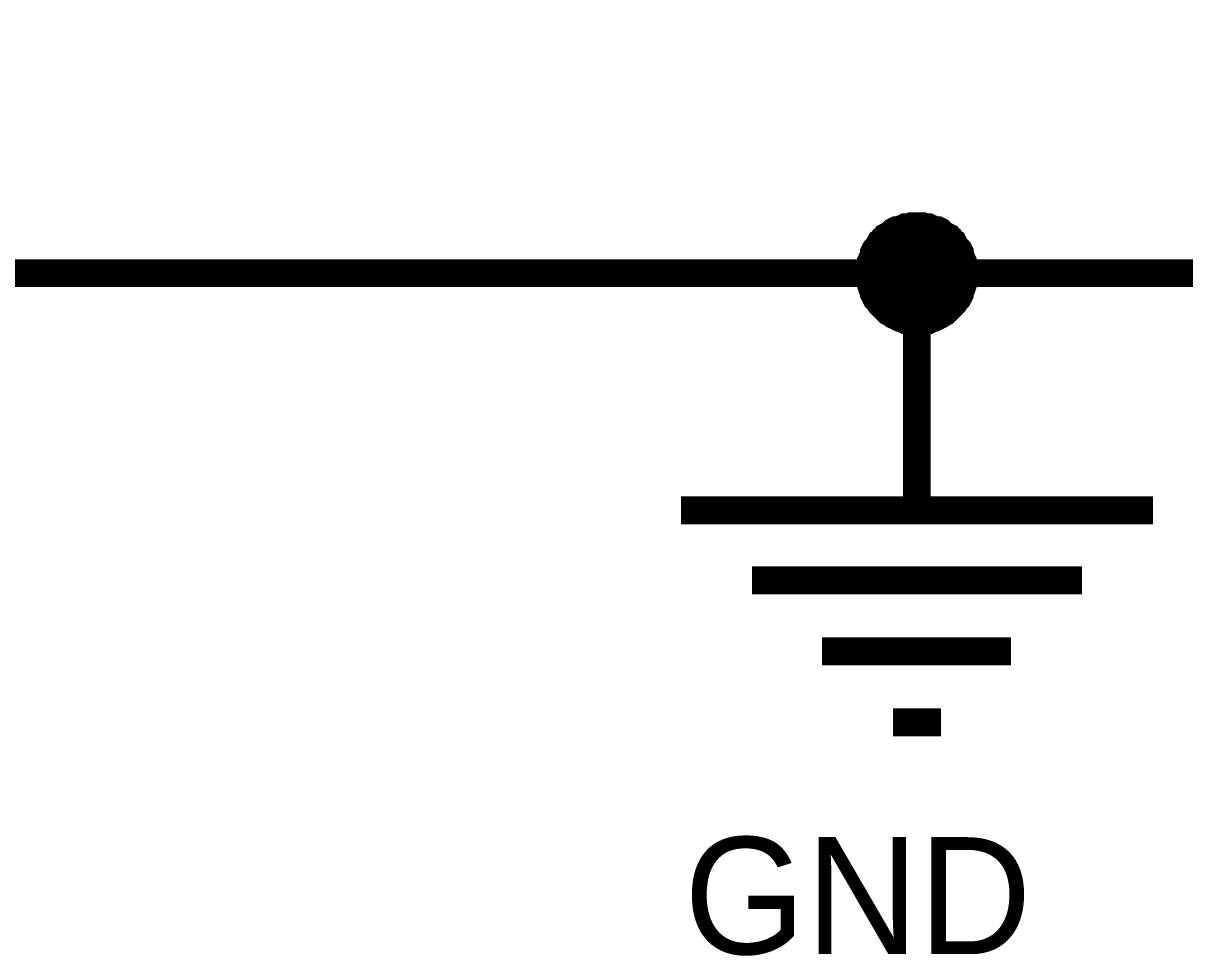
# Model space of a CAD drawing. Header units: millimetres. Extents: x 0 to 19, y 0 to 9.5.
# Drawn here: x 8.3219 to 8.8136, y 6.111 to 6.5058 of the extents above; entities that cross this region are included whole.
import ezdxf

# ---------------------------------------------------------------- set-up
doc = ezdxf.new("R2010")
doc.units = ezdxf.units.MM
doc.header["$MEASUREMENT"] = 0
doc.layers.add('Sheet', color=255, linetype='Continuous')

msp = doc.modelspace()

# ---------------------------------------------------------------- linework, layer by layer
at = {"layer": 'Sheet'}
for points, const_width in [([(8.90006, 6.49986), (8.90006, 6.39994), (8.70023, 6.39994), (8.00037, 6.39994)], 0.0118), ([(8.68033, 6.39994), (8.68033, 6.40083), (8.68033, 6.40215), (8.68078, 6.40304), (8.68078, 6.40392), (8.68078, 6.40481), (8.68122, 6.40569), (8.68166, 6.40702), (8.6821, 6.4079), (8.6821, 6.40879), (8.68254, 6.40967), (8.68299, 6.41011), (8.68387, 6.411), (8.68431, 6.41188), (8.68475, 6.41277), (8.68564, 6.41321), (8.68608, 6.41409), (8.68696, 6.41453), (8.68741, 6.41542), (8.68829, 6.41586), (8.68918, 6.4163), (8.69006, 6.41719), (8.6905, 6.41763), (8.69139, 6.41807), (8.69227, 6.41807), (8.69315, 6.41851), (8.69448, 6.41895), (8.69536, 6.4194), (8.69625, 6.4194), (8.69713, 6.4194), (8.69802, 6.41984), (8.69934, 6.41984), (8.70023, 6.41984)], 0.0118), ([(8.68033, 6.39994), (8.68033, 6.40083), (8.68033, 6.40215), (8.68078, 6.40304), (8.68078, 6.40392), (8.68078, 6.40481), (8.68122, 6.40569), (8.68166, 6.40702), (8.6821, 6.4079), (8.6821, 6.40879), (8.68254, 6.40967), (8.68299, 6.41011), (8.68387, 6.411), (8.68431, 6.41188), (8.68475, 6.41277), (8.68564, 6.41321), (8.68608, 6.41409), (8.68696, 6.41453), (8.68741, 6.41542), (8.68829, 6.41586), (8.68918, 6.4163), (8.69006, 6.41719), (8.6905, 6.41763), (8.69139, 6.41807), (8.69227, 6.41807), (8.69315, 6.41851), (8.69448, 6.41895), (8.69536, 6.4194), (8.69625, 6.4194), (8.69713, 6.4194), (8.69802, 6.41984), (8.69934, 6.41984), (8.70023, 6.41984)], 0.0118), ([(8.68033, 6.39994), (8.68033, 6.40083), (8.68033, 6.40215), (8.68078, 6.40304), (8.68078, 6.40392), (8.68078, 6.40481), (8.68122, 6.40569), (8.68166, 6.40702), (8.6821, 6.4079), (8.6821, 6.40879), (8.68254, 6.40967), (8.68299, 6.41011), (8.68387, 6.411), (8.68431, 6.41188), (8.68475, 6.41277), (8.68564, 6.41321), (8.68608, 6.41409), (8.68696, 6.41453), (8.68741, 6.41542), (8.68829, 6.41586), (8.68918, 6.4163), (8.69006, 6.41719), (8.6905, 6.41763), (8.69139, 6.41807), (8.69227, 6.41807), (8.69315, 6.41851), (8.69448, 6.41895), (8.69536, 6.4194), (8.69625, 6.4194), (8.69713, 6.4194), (8.69802, 6.41984), (8.69934, 6.41984), (8.70023, 6.41984)], 0.0118), ([(8.68033, 6.39994), (8.68033, 6.40083), (8.68033, 6.40215), (8.68078, 6.40304), (8.68078, 6.40392), (8.68078, 6.40481), (8.68122, 6.40569), (8.68166, 6.40702), (8.6821, 6.4079), (8.6821, 6.40879), (8.68254, 6.40967), (8.68299, 6.41011), (8.68387, 6.411), (8.68431, 6.41188), (8.68475, 6.41277), (8.68564, 6.41321), (8.68608, 6.41409), (8.68696, 6.41453), (8.68741, 6.41542), (8.68829, 6.41586), (8.68918, 6.4163), (8.69006, 6.41719), (8.6905, 6.41763), (8.69139, 6.41807), (8.69227, 6.41807), (8.69315, 6.41851), (8.69448, 6.41895), (8.69536, 6.4194), (8.69625, 6.4194), (8.69713, 6.4194), (8.69802, 6.41984), (8.69934, 6.41984), (8.70023, 6.41984)], 0.0118), ([(8.70023, 6.41984), (8.70023, 6.41984)], 0.0118), ([(8.70023, 6.41984), (8.70111, 6.41984), (8.70244, 6.41984), (8.70332, 6.4194), (8.70421, 6.4194), (8.70509, 6.4194), (8.70598, 6.41895), (8.7073, 6.41851), (8.70819, 6.41807), (8.70907, 6.41807), (8.70995, 6.41763), (8.7104, 6.41719), (8.71128, 6.4163), (8.71216, 6.41586), (8.71305, 6.41542), (8.71349, 6.41453), (8.71438, 6.41409), (8.71482, 6.41321), (8.7157, 6.41277), (8.71614, 6.41188), (8.71659, 6.411), (8.71747, 6.41011), (8.71791, 6.40967), (8.71835, 6.40879), (8.71835, 6.4079), (8.7188, 6.40702), (8.71924, 6.40569), (8.71968, 6.40481), (8.71968, 6.40392), (8.71968, 6.40304), (8.72012, 6.40215), (8.72012, 6.40083), (8.72012, 6.39994)], 0.0118), ([(8.70023, 6.41984), (8.70023, 6.41984)], 0.0118), ([(8.70023, 6.41984), (8.70111, 6.41984), (8.70244, 6.41984), (8.70332, 6.4194), (8.70421, 6.4194), (8.70509, 6.4194), (8.70598, 6.41895), (8.7073, 6.41851), (8.70819, 6.41807), (8.70907, 6.41807), (8.70995, 6.41763), (8.7104, 6.41719), (8.71128, 6.4163), (8.71216, 6.41586), (8.71305, 6.41542), (8.71349, 6.41453), (8.71438, 6.41409), (8.71482, 6.41321), (8.7157, 6.41277), (8.71614, 6.41188), (8.71659, 6.411), (8.71747, 6.41011), (8.71791, 6.40967), (8.71835, 6.40879), (8.71835, 6.4079), (8.7188, 6.40702), (8.71924, 6.40569), (8.71968, 6.40481), (8.71968, 6.40392), (8.71968, 6.40304), (8.72012, 6.40215), (8.72012, 6.40083), (8.72012, 6.39994)], 0.0118), ([(8.70023, 6.41984), (8.70023, 6.41984)], 0.0118), ([(8.70023, 6.41984), (8.70111, 6.41984), (8.70244, 6.41984), (8.70332, 6.4194), (8.70421, 6.4194), (8.70509, 6.4194), (8.70598, 6.41895), (8.7073, 6.41851), (8.70819, 6.41807), (8.70907, 6.41807), (8.70995, 6.41763), (8.7104, 6.41719), (8.71128, 6.4163), (8.71216, 6.41586), (8.71305, 6.41542), (8.71349, 6.41453), (8.71438, 6.41409), (8.71482, 6.41321), (8.7157, 6.41277), (8.71614, 6.41188), (8.71659, 6.411), (8.71747, 6.41011), (8.71791, 6.40967), (8.71835, 6.40879), (8.71835, 6.4079), (8.7188, 6.40702), (8.71924, 6.40569), (8.71968, 6.40481), (8.71968, 6.40392), (8.71968, 6.40304), (8.72012, 6.40215), (8.72012, 6.40083), (8.72012, 6.39994)], 0.0118), ([(8.70023, 6.41984), (8.70023, 6.41984)], 0.0118), ([(8.70023, 6.41984), (8.70111, 6.41984), (8.70244, 6.41984), (8.70332, 6.4194), (8.70421, 6.4194), (8.70509, 6.4194), (8.70598, 6.41895), (8.7073, 6.41851), (8.70819, 6.41807), (8.70907, 6.41807), (8.70995, 6.41763), (8.7104, 6.41719), (8.71128, 6.4163), (8.71216, 6.41586), (8.71305, 6.41542), (8.71349, 6.41453), (8.71438, 6.41409), (8.71482, 6.41321), (8.7157, 6.41277), (8.71614, 6.41188), (8.71659, 6.411), (8.71747, 6.41011), (8.71791, 6.40967), (8.71835, 6.40879), (8.71835, 6.4079), (8.7188, 6.40702), (8.71924, 6.40569), (8.71968, 6.40481), (8.71968, 6.40392), (8.71968, 6.40304), (8.72012, 6.40215), (8.72012, 6.40083), (8.72012, 6.39994)], 0.0118), ([(8.68033, 6.39994), (8.68033, 6.40083), (8.68033, 6.40215), (8.68078, 6.40304), (8.68078, 6.40392), (8.68078, 6.40481), (8.68122, 6.40569), (8.68166, 6.40702), (8.6821, 6.4079), (8.6821, 6.40879), (8.68254, 6.40967), (8.68299, 6.41011), (8.68387, 6.411), (8.68431, 6.41188), (8.68475, 6.41277), (8.68564, 6.41321), (8.68608, 6.41409), (8.68696, 6.41453), (8.68741, 6.41542), (8.68829, 6.41586), (8.68918, 6.4163), (8.69006, 6.41719), (8.6905, 6.41763), (8.69139, 6.41807), (8.69227, 6.41807), (8.69315, 6.41851), (8.69448, 6.41895), (8.69536, 6.4194), (8.69625, 6.4194), (8.69713, 6.4194), (8.69802, 6.41984), (8.69934, 6.41984), (8.70023, 6.41984)], 0.0039), ([(8.68033, 6.39994), (8.68033, 6.40083), (8.68033, 6.40215), (8.68078, 6.40304), (8.68078, 6.40392), (8.68078, 6.40481), (8.68122, 6.40569), (8.68166, 6.40702), (8.6821, 6.4079), (8.6821, 6.40879), (8.68254, 6.40967), (8.68299, 6.41011), (8.68387, 6.411), (8.68431, 6.41188), (8.68475, 6.41277), (8.68564, 6.41321), (8.68608, 6.41409), (8.68696, 6.41453), (8.68741, 6.41542), (8.68829, 6.41586), (8.68918, 6.4163), (8.69006, 6.41719), (8.6905, 6.41763), (8.69139, 6.41807), (8.69227, 6.41807), (8.69315, 6.41851), (8.69448, 6.41895), (8.69536, 6.4194), (8.69625, 6.4194), (8.69713, 6.4194), (8.69802, 6.41984), (8.69934, 6.41984), (8.70023, 6.41984)], 0.0039), ([(8.68033, 6.39994), (8.68033, 6.40083), (8.68033, 6.40215), (8.68078, 6.40304), (8.68078, 6.40392), (8.68078, 6.40481), (8.68122, 6.40569), (8.68166, 6.40702), (8.6821, 6.4079), (8.6821, 6.40879), (8.68254, 6.40967), (8.68299, 6.41011), (8.68387, 6.411), (8.68431, 6.41188), (8.68475, 6.41277), (8.68564, 6.41321), (8.68608, 6.41409), (8.68696, 6.41453), (8.68741, 6.41542), (8.68829, 6.41586), (8.68918, 6.4163), (8.69006, 6.41719), (8.6905, 6.41763), (8.69139, 6.41807), (8.69227, 6.41807), (8.69315, 6.41851), (8.69448, 6.41895), (8.69536, 6.4194), (8.69625, 6.4194), (8.69713, 6.4194), (8.69802, 6.41984), (8.69934, 6.41984), (8.70023, 6.41984)], 0.0039), ([(8.68033, 6.39994), (8.68033, 6.40083), (8.68033, 6.40215), (8.68078, 6.40304), (8.68078, 6.40392), (8.68078, 6.40481), (8.68122, 6.40569), (8.68166, 6.40702), (8.6821, 6.4079), (8.6821, 6.40879), (8.68254, 6.40967), (8.68299, 6.41011), (8.68387, 6.411), (8.68431, 6.41188), (8.68475, 6.41277), (8.68564, 6.41321), (8.68608, 6.41409), (8.68696, 6.41453), (8.68741, 6.41542), (8.68829, 6.41586), (8.68918, 6.4163), (8.69006, 6.41719), (8.6905, 6.41763), (8.69139, 6.41807), (8.69227, 6.41807), (8.69315, 6.41851), (8.69448, 6.41895), (8.69536, 6.4194), (8.69625, 6.4194), (8.69713, 6.4194), (8.69802, 6.41984), (8.69934, 6.41984), (8.70023, 6.41984)], 0.0039), ([(8.70023, 6.41984), (8.70023, 6.41984)], 0.0039), ([(8.70023, 6.41984), (8.70111, 6.41984), (8.70244, 6.41984), (8.70332, 6.4194), (8.70421, 6.4194), (8.70509, 6.4194), (8.70598, 6.41895), (8.7073, 6.41851), (8.70819, 6.41807), (8.70907, 6.41807), (8.70995, 6.41763), (8.7104, 6.41719), (8.71128, 6.4163), (8.71216, 6.41586), (8.71305, 6.41542), (8.71349, 6.41453), (8.71438, 6.41409), (8.71482, 6.41321), (8.7157, 6.41277), (8.71614, 6.41188), (8.71659, 6.411), (8.71747, 6.41011), (8.71791, 6.40967), (8.71835, 6.40879), (8.71835, 6.4079), (8.7188, 6.40702), (8.71924, 6.40569), (8.71968, 6.40481), (8.71968, 6.40392), (8.71968, 6.40304), (8.72012, 6.40215), (8.72012, 6.40083), (8.72012, 6.39994)], 0.0039), ([(8.70023, 6.41984), (8.70023, 6.41984)], 0.0039), ([(8.70023, 6.41984), (8.70111, 6.41984), (8.70244, 6.41984), (8.70332, 6.4194), (8.70421, 6.4194), (8.70509, 6.4194), (8.70598, 6.41895), (8.7073, 6.41851), (8.70819, 6.41807), (8.70907, 6.41807), (8.70995, 6.41763), (8.7104, 6.41719), (8.71128, 6.4163), (8.71216, 6.41586), (8.71305, 6.41542), (8.71349, 6.41453), (8.71438, 6.41409), (8.71482, 6.41321), (8.7157, 6.41277), (8.71614, 6.41188), (8.71659, 6.411), (8.71747, 6.41011), (8.71791, 6.40967), (8.71835, 6.40879), (8.71835, 6.4079), (8.7188, 6.40702), (8.71924, 6.40569), (8.71968, 6.40481), (8.71968, 6.40392), (8.71968, 6.40304), (8.72012, 6.40215), (8.72012, 6.40083), (8.72012, 6.39994)], 0.0039), ([(8.70023, 6.41984), (8.70023, 6.41984)], 0.0039), ([(8.70023, 6.41984), (8.70111, 6.41984), (8.70244, 6.41984), (8.70332, 6.4194), (8.70421, 6.4194), (8.70509, 6.4194), (8.70598, 6.41895), (8.7073, 6.41851), (8.70819, 6.41807), (8.70907, 6.41807), (8.70995, 6.41763), (8.7104, 6.41719), (8.71128, 6.4163), (8.71216, 6.41586), (8.71305, 6.41542), (8.71349, 6.41453), (8.71438, 6.41409), (8.71482, 6.41321), (8.7157, 6.41277), (8.71614, 6.41188), (8.71659, 6.411), (8.71747, 6.41011), (8.71791, 6.40967), (8.71835, 6.40879), (8.71835, 6.4079), (8.7188, 6.40702), (8.71924, 6.40569), (8.71968, 6.40481), (8.71968, 6.40392), (8.71968, 6.40304), (8.72012, 6.40215), (8.72012, 6.40083), (8.72012, 6.39994)], 0.0039), ([(8.70023, 6.41984), (8.70023, 6.41984)], 0.0039), ([(8.70023, 6.41984), (8.70111, 6.41984), (8.70244, 6.41984), (8.70332, 6.4194), (8.70421, 6.4194), (8.70509, 6.4194), (8.70598, 6.41895), (8.7073, 6.41851), (8.70819, 6.41807), (8.70907, 6.41807), (8.70995, 6.41763), (8.7104, 6.41719), (8.71128, 6.4163), (8.71216, 6.41586), (8.71305, 6.41542), (8.71349, 6.41453), (8.71438, 6.41409), (8.71482, 6.41321), (8.7157, 6.41277), (8.71614, 6.41188), (8.71659, 6.411), (8.71747, 6.41011), (8.71791, 6.40967), (8.71835, 6.40879), (8.71835, 6.4079), (8.7188, 6.40702), (8.71924, 6.40569), (8.71968, 6.40481), (8.71968, 6.40392), (8.71968, 6.40304), (8.72012, 6.40215), (8.72012, 6.40083), (8.72012, 6.39994)], 0.0039), ([(8.70023, 6.37961), (8.69934, 6.37961), (8.69802, 6.37961), (8.69713, 6.38005), (8.69625, 6.38005), (8.69536, 6.38005), (8.69448, 6.38049), (8.69315, 6.38093), (8.69227, 6.38138), (8.69139, 6.38182), (8.6905, 6.38226), (8.69006, 6.3827), (8.68918, 6.38314), (8.68829, 6.38359), (8.68741, 6.38447), (8.68696, 6.38491), (8.68608, 6.3858), (8.68564, 6.38624), (8.68475, 6.38712), (8.68431, 6.38801), (8.68387, 6.38845), (8.68299, 6.38933), (8.68254, 6.39022), (8.6821, 6.3911), (8.6821, 6.39199), (8.68166, 6.39287), (8.68122, 6.39375), (8.68078, 6.39508), (8.68078, 6.39597), (8.68078, 6.39685), (8.68033, 6.39773), (8.68033, 6.39906), (8.68033, 6.39994)], 0.0118), ([(8.68033, 6.39994), (8.68033, 6.39994)], 0.0118), ([(8.70023, 6.37961), (8.69934, 6.37961), (8.69802, 6.37961), (8.69713, 6.38005), (8.69625, 6.38005), (8.69536, 6.38005), (8.69448, 6.38049), (8.69315, 6.38093), (8.69227, 6.38138), (8.69139, 6.38182), (8.6905, 6.38226), (8.69006, 6.3827), (8.68918, 6.38314), (8.68829, 6.38359), (8.68741, 6.38447), (8.68696, 6.38491), (8.68608, 6.3858), (8.68564, 6.38624), (8.68475, 6.38712), (8.68431, 6.38801), (8.68387, 6.38845), (8.68299, 6.38933), (8.68254, 6.39022), (8.6821, 6.3911), (8.6821, 6.39199), (8.68166, 6.39287), (8.68122, 6.39375), (8.68078, 6.39508), (8.68078, 6.39597), (8.68078, 6.39685), (8.68033, 6.39773), (8.68033, 6.39906), (8.68033, 6.39994)], 0.0118), ([(8.68033, 6.39994), (8.68033, 6.39994)], 0.0118), ([(8.70023, 6.37961), (8.69934, 6.37961), (8.69802, 6.37961), (8.69713, 6.38005), (8.69625, 6.38005), (8.69536, 6.38005), (8.69448, 6.38049), (8.69315, 6.38093), (8.69227, 6.38138), (8.69139, 6.38182), (8.6905, 6.38226), (8.69006, 6.3827), (8.68918, 6.38314), (8.68829, 6.38359), (8.68741, 6.38447), (8.68696, 6.38491), (8.68608, 6.3858), (8.68564, 6.38624), (8.68475, 6.38712), (8.68431, 6.38801), (8.68387, 6.38845), (8.68299, 6.38933), (8.68254, 6.39022), (8.6821, 6.3911), (8.6821, 6.39199), (8.68166, 6.39287), (8.68122, 6.39375), (8.68078, 6.39508), (8.68078, 6.39597), (8.68078, 6.39685), (8.68033, 6.39773), (8.68033, 6.39906), (8.68033, 6.39994)], 0.0118), ([(8.68033, 6.39994), (8.68033, 6.39994)], 0.0118), ([(8.70023, 6.37961), (8.69934, 6.37961), (8.69802, 6.37961), (8.69713, 6.38005), (8.69625, 6.38005), (8.69536, 6.38005), (8.69448, 6.38049), (8.69315, 6.38093), (8.69227, 6.38138), (8.69139, 6.38182), (8.6905, 6.38226), (8.69006, 6.3827), (8.68918, 6.38314), (8.68829, 6.38359), (8.68741, 6.38447), (8.68696, 6.38491), (8.68608, 6.3858), (8.68564, 6.38624), (8.68475, 6.38712), (8.68431, 6.38801), (8.68387, 6.38845), (8.68299, 6.38933), (8.68254, 6.39022), (8.6821, 6.3911), (8.6821, 6.39199), (8.68166, 6.39287), (8.68122, 6.39375), (8.68078, 6.39508), (8.68078, 6.39597), (8.68078, 6.39685), (8.68033, 6.39773), (8.68033, 6.39906), (8.68033, 6.39994)], 0.0118), ([(8.68033, 6.39994), (8.68033, 6.39994)], 0.0118), ([(8.70023, 6.39994), (8.70023, 6.29959)], 0.0118), ([(8.72012, 6.39994), (8.72012, 6.39906), (8.72012, 6.39773), (8.71968, 6.39685), (8.71968, 6.39597), (8.71968, 6.39508), (8.71924, 6.39375), (8.7188, 6.39287), (8.71835, 6.39199), (8.71835, 6.3911), (8.71791, 6.39022), (8.71747, 6.38933), (8.71659, 6.38845), (8.71614, 6.38801), (8.7157, 6.38712), (8.71482, 6.38624), (8.71438, 6.3858), (8.71349, 6.38491), (8.71305, 6.38447), (8.71216, 6.38359), (8.71128, 6.38314), (8.7104, 6.3827), (8.70995, 6.38226), (8.70907, 6.38182), (8.70819, 6.38138), (8.7073, 6.38093), (8.70598, 6.38049), (8.70509, 6.38005), (8.70421, 6.38005), (8.70332, 6.38005), (8.70244, 6.37961), (8.70111, 6.37961), (8.70023, 6.37961)], 0.0118), ([(8.72012, 6.39994), (8.72012, 6.39906), (8.72012, 6.39773), (8.71968, 6.39685), (8.71968, 6.39597), (8.71968, 6.39508), (8.71924, 6.39375), (8.7188, 6.39287), (8.71835, 6.39199), (8.71835, 6.3911), (8.71791, 6.39022), (8.71747, 6.38933), (8.71659, 6.38845), (8.71614, 6.38801), (8.7157, 6.38712), (8.71482, 6.38624), (8.71438, 6.3858), (8.71349, 6.38491), (8.71305, 6.38447), (8.71216, 6.38359), (8.71128, 6.38314), (8.7104, 6.3827), (8.70995, 6.38226), (8.70907, 6.38182), (8.70819, 6.38138), (8.7073, 6.38093), (8.70598, 6.38049), (8.70509, 6.38005), (8.70421, 6.38005), (8.70332, 6.38005), (8.70244, 6.37961), (8.70111, 6.37961), (8.70023, 6.37961)], 0.0118), ([(8.72012, 6.39994), (8.72012, 6.39906), (8.72012, 6.39773), (8.71968, 6.39685), (8.71968, 6.39597), (8.71968, 6.39508), (8.71924, 6.39375), (8.7188, 6.39287), (8.71835, 6.39199), (8.71835, 6.3911), (8.71791, 6.39022), (8.71747, 6.38933), (8.71659, 6.38845), (8.71614, 6.38801), (8.7157, 6.38712), (8.71482, 6.38624), (8.71438, 6.3858), (8.71349, 6.38491), (8.71305, 6.38447), (8.71216, 6.38359), (8.71128, 6.38314), (8.7104, 6.3827), (8.70995, 6.38226), (8.70907, 6.38182), (8.70819, 6.38138), (8.7073, 6.38093), (8.70598, 6.38049), (8.70509, 6.38005), (8.70421, 6.38005), (8.70332, 6.38005), (8.70244, 6.37961), (8.70111, 6.37961), (8.70023, 6.37961)], 0.0118), ([(8.72012, 6.39994), (8.72012, 6.39906), (8.72012, 6.39773), (8.71968, 6.39685), (8.71968, 6.39597), (8.71968, 6.39508), (8.71924, 6.39375), (8.7188, 6.39287), (8.71835, 6.39199), (8.71835, 6.3911), (8.71791, 6.39022), (8.71747, 6.38933), (8.71659, 6.38845), (8.71614, 6.38801), (8.7157, 6.38712), (8.71482, 6.38624), (8.71438, 6.3858), (8.71349, 6.38491), (8.71305, 6.38447), (8.71216, 6.38359), (8.71128, 6.38314), (8.7104, 6.3827), (8.70995, 6.38226), (8.70907, 6.38182), (8.70819, 6.38138), (8.7073, 6.38093), (8.70598, 6.38049), (8.70509, 6.38005), (8.70421, 6.38005), (8.70332, 6.38005), (8.70244, 6.37961), (8.70111, 6.37961), (8.70023, 6.37961)], 0.0118), ([(8.72012, 6.39994), (8.72012, 6.39994), (8.72012, 6.39994), (8.72012, 6.39994), (8.72012, 6.39994), (8.72012, 6.39994), (8.72012, 6.39994), (8.72012, 6.39994), (8.72012, 6.39994), (8.72012, 6.39994), (8.72012, 6.39994), (8.72012, 6.39994), (8.72012, 6.39994), (8.72012, 6.39994), (8.72012, 6.39994), (8.72012, 6.39994), (8.72012, 6.39994), (8.72012, 6.39994), (8.72012, 6.39994), (8.72012, 6.39994), (8.72012, 6.39994), (8.72012, 6.39994), (8.72012, 6.39994), (8.72012, 6.39994), (8.72012, 6.39994), (8.72012, 6.39994), (8.72012, 6.39994), (8.72012, 6.39994), (8.72012, 6.39994), (8.72012, 6.39994), (8.72012, 6.39994), (8.72012, 6.39994), (8.72012, 6.39994)], 0.0118), ([(8.72012, 6.39994), (8.72012, 6.39994)], 0.0118), ([(8.72012, 6.39994), (8.72012, 6.39994), (8.72012, 6.39994), (8.72012, 6.39994), (8.72012, 6.39994), (8.72012, 6.39994), (8.72012, 6.39994), (8.72012, 6.39994), (8.72012, 6.39994), (8.72012, 6.39994), (8.72012, 6.39994), (8.72012, 6.39994), (8.72012, 6.39994), (8.72012, 6.39994), (8.72012, 6.39994), (8.72012, 6.39994), (8.72012, 6.39994), (8.72012, 6.39994), (8.72012, 6.39994), (8.72012, 6.39994), (8.72012, 6.39994), (8.72012, 6.39994), (8.72012, 6.39994), (8.72012, 6.39994), (8.72012, 6.39994), (8.72012, 6.39994), (8.72012, 6.39994), (8.72012, 6.39994), (8.72012, 6.39994), (8.72012, 6.39994), (8.72012, 6.39994), (8.72012, 6.39994), (8.72012, 6.39994)], 0.0118), ([(8.72012, 6.39994), (8.72012, 6.39994)], 0.0118), ([(8.72012, 6.39994), (8.72012, 6.39994), (8.72012, 6.39994), (8.72012, 6.39994), (8.72012, 6.39994), (8.72012, 6.39994), (8.72012, 6.39994), (8.72012, 6.39994), (8.72012, 6.39994), (8.72012, 6.39994), (8.72012, 6.39994), (8.72012, 6.39994), (8.72012, 6.39994), (8.72012, 6.39994), (8.72012, 6.39994), (8.72012, 6.39994), (8.72012, 6.39994), (8.72012, 6.39994), (8.72012, 6.39994), (8.72012, 6.39994), (8.72012, 6.39994), (8.72012, 6.39994), (8.72012, 6.39994), (8.72012, 6.39994), (8.72012, 6.39994), (8.72012, 6.39994), (8.72012, 6.39994), (8.72012, 6.39994), (8.72012, 6.39994), (8.72012, 6.39994), (8.72012, 6.39994), (8.72012, 6.39994), (8.72012, 6.39994)], 0.0118), ([(8.72012, 6.39994), (8.72012, 6.39994)], 0.0118), ([(8.72012, 6.39994), (8.72012, 6.39994), (8.72012, 6.39994), (8.72012, 6.39994), (8.72012, 6.39994), (8.72012, 6.39994), (8.72012, 6.39994), (8.72012, 6.39994), (8.72012, 6.39994), (8.72012, 6.39994), (8.72012, 6.39994), (8.72012, 6.39994), (8.72012, 6.39994), (8.72012, 6.39994), (8.72012, 6.39994), (8.72012, 6.39994), (8.72012, 6.39994), (8.72012, 6.39994), (8.72012, 6.39994), (8.72012, 6.39994), (8.72012, 6.39994), (8.72012, 6.39994), (8.72012, 6.39994), (8.72012, 6.39994), (8.72012, 6.39994), (8.72012, 6.39994), (8.72012, 6.39994), (8.72012, 6.39994), (8.72012, 6.39994), (8.72012, 6.39994), (8.72012, 6.39994), (8.72012, 6.39994), (8.72012, 6.39994)], 0.0118), ([(8.72012, 6.39994), (8.72012, 6.39994)], 0.0118), ([(8.70023, 6.37961), (8.69934, 6.37961), (8.69802, 6.37961), (8.69713, 6.38005), (8.69625, 6.38005), (8.69536, 6.38005), (8.69448, 6.38049), (8.69315, 6.38093), (8.69227, 6.38138), (8.69139, 6.38182), (8.6905, 6.38226), (8.69006, 6.3827), (8.68918, 6.38314), (8.68829, 6.38359), (8.68741, 6.38447), (8.68696, 6.38491), (8.68608, 6.3858), (8.68564, 6.38624), (8.68475, 6.38712), (8.68431, 6.38801), (8.68387, 6.38845), (8.68299, 6.38933), (8.68254, 6.39022), (8.6821, 6.3911), (8.6821, 6.39199), (8.68166, 6.39287), (8.68122, 6.39375), (8.68078, 6.39508), (8.68078, 6.39597), (8.68078, 6.39685), (8.68033, 6.39773), (8.68033, 6.39906), (8.68033, 6.39994)], 0.0039), ([(8.68033, 6.39994), (8.68033, 6.39994)], 0.0039), ([(8.70023, 6.37961), (8.69934, 6.37961), (8.69802, 6.37961), (8.69713, 6.38005), (8.69625, 6.38005), (8.69536, 6.38005), (8.69448, 6.38049), (8.69315, 6.38093), (8.69227, 6.38138), (8.69139, 6.38182), (8.6905, 6.38226), (8.69006, 6.3827), (8.68918, 6.38314), (8.68829, 6.38359), (8.68741, 6.38447), (8.68696, 6.38491), (8.68608, 6.3858), (8.68564, 6.38624), (8.68475, 6.38712), (8.68431, 6.38801), (8.68387, 6.38845), (8.68299, 6.38933), (8.68254, 6.39022), (8.6821, 6.3911), (8.6821, 6.39199), (8.68166, 6.39287), (8.68122, 6.39375), (8.68078, 6.39508), (8.68078, 6.39597), (8.68078, 6.39685), (8.68033, 6.39773), (8.68033, 6.39906), (8.68033, 6.39994)], 0.0039), ([(8.68033, 6.39994), (8.68033, 6.39994)], 0.0039), ([(8.70023, 6.37961), (8.69934, 6.37961), (8.69802, 6.37961), (8.69713, 6.38005), (8.69625, 6.38005), (8.69536, 6.38005), (8.69448, 6.38049), (8.69315, 6.38093), (8.69227, 6.38138), (8.69139, 6.38182), (8.6905, 6.38226), (8.69006, 6.3827), (8.68918, 6.38314), (8.68829, 6.38359), (8.68741, 6.38447), (8.68696, 6.38491), (8.68608, 6.3858), (8.68564, 6.38624), (8.68475, 6.38712), (8.68431, 6.38801), (8.68387, 6.38845), (8.68299, 6.38933), (8.68254, 6.39022), (8.6821, 6.3911), (8.6821, 6.39199), (8.68166, 6.39287), (8.68122, 6.39375), (8.68078, 6.39508), (8.68078, 6.39597), (8.68078, 6.39685), (8.68033, 6.39773), (8.68033, 6.39906), (8.68033, 6.39994)], 0.0039), ([(8.68033, 6.39994), (8.68033, 6.39994)], 0.0039), ([(8.70023, 6.37961), (8.69934, 6.37961), (8.69802, 6.37961), (8.69713, 6.38005), (8.69625, 6.38005), (8.69536, 6.38005), (8.69448, 6.38049), (8.69315, 6.38093), (8.69227, 6.38138), (8.69139, 6.38182), (8.6905, 6.38226), (8.69006, 6.3827), (8.68918, 6.38314), (8.68829, 6.38359), (8.68741, 6.38447), (8.68696, 6.38491), (8.68608, 6.3858), (8.68564, 6.38624), (8.68475, 6.38712), (8.68431, 6.38801), (8.68387, 6.38845), (8.68299, 6.38933), (8.68254, 6.39022), (8.6821, 6.3911), (8.6821, 6.39199), (8.68166, 6.39287), (8.68122, 6.39375), (8.68078, 6.39508), (8.68078, 6.39597), (8.68078, 6.39685), (8.68033, 6.39773), (8.68033, 6.39906), (8.68033, 6.39994)], 0.0039), ([(8.68033, 6.39994), (8.68033, 6.39994)], 0.0039), ([(8.72012, 6.39994), (8.72012, 6.39906), (8.72012, 6.39773), (8.71968, 6.39685), (8.71968, 6.39597), (8.71968, 6.39508), (8.71924, 6.39375), (8.7188, 6.39287), (8.71835, 6.39199), (8.71835, 6.3911), (8.71791, 6.39022), (8.71747, 6.38933), (8.71659, 6.38845), (8.71614, 6.38801), (8.7157, 6.38712), (8.71482, 6.38624), (8.71438, 6.3858), (8.71349, 6.38491), (8.71305, 6.38447), (8.71216, 6.38359), (8.71128, 6.38314), (8.7104, 6.3827), (8.70995, 6.38226), (8.70907, 6.38182), (8.70819, 6.38138), (8.7073, 6.38093), (8.70598, 6.38049), (8.70509, 6.38005), (8.70421, 6.38005), (8.70332, 6.38005), (8.70244, 6.37961), (8.70111, 6.37961), (8.70023, 6.37961)], 0.0039), ([(8.72012, 6.39994), (8.72012, 6.39906), (8.72012, 6.39773), (8.71968, 6.39685), (8.71968, 6.39597), (8.71968, 6.39508), (8.71924, 6.39375), (8.7188, 6.39287), (8.71835, 6.39199), (8.71835, 6.3911), (8.71791, 6.39022), (8.71747, 6.38933), (8.71659, 6.38845), (8.71614, 6.38801), (8.7157, 6.38712), (8.71482, 6.38624), (8.71438, 6.3858), (8.71349, 6.38491), (8.71305, 6.38447), (8.71216, 6.38359), (8.71128, 6.38314), (8.7104, 6.3827), (8.70995, 6.38226), (8.70907, 6.38182), (8.70819, 6.38138), (8.7073, 6.38093), (8.70598, 6.38049), (8.70509, 6.38005), (8.70421, 6.38005), (8.70332, 6.38005), (8.70244, 6.37961), (8.70111, 6.37961), (8.70023, 6.37961)], 0.0039), ([(8.72012, 6.39994), (8.72012, 6.39906), (8.72012, 6.39773), (8.71968, 6.39685), (8.71968, 6.39597), (8.71968, 6.39508), (8.71924, 6.39375), (8.7188, 6.39287), (8.71835, 6.39199), (8.71835, 6.3911), (8.71791, 6.39022), (8.71747, 6.38933), (8.71659, 6.38845), (8.71614, 6.38801), (8.7157, 6.38712), (8.71482, 6.38624), (8.71438, 6.3858), (8.71349, 6.38491), (8.71305, 6.38447), (8.71216, 6.38359), (8.71128, 6.38314), (8.7104, 6.3827), (8.70995, 6.38226), (8.70907, 6.38182), (8.70819, 6.38138), (8.7073, 6.38093), (8.70598, 6.38049), (8.70509, 6.38005), (8.70421, 6.38005), (8.70332, 6.38005), (8.70244, 6.37961), (8.70111, 6.37961), (8.70023, 6.37961)], 0.0039), ([(8.72012, 6.39994), (8.72012, 6.39906), (8.72012, 6.39773), (8.71968, 6.39685), (8.71968, 6.39597), (8.71968, 6.39508), (8.71924, 6.39375), (8.7188, 6.39287), (8.71835, 6.39199), (8.71835, 6.3911), (8.71791, 6.39022), (8.71747, 6.38933), (8.71659, 6.38845), (8.71614, 6.38801), (8.7157, 6.38712), (8.71482, 6.38624), (8.71438, 6.3858), (8.71349, 6.38491), (8.71305, 6.38447), (8.71216, 6.38359), (8.71128, 6.38314), (8.7104, 6.3827), (8.70995, 6.38226), (8.70907, 6.38182), (8.70819, 6.38138), (8.7073, 6.38093), (8.70598, 6.38049), (8.70509, 6.38005), (8.70421, 6.38005), (8.70332, 6.38005), (8.70244, 6.37961), (8.70111, 6.37961), (8.70023, 6.37961)], 0.0039), ([(8.72012, 6.39994), (8.72012, 6.39994), (8.72012, 6.39994), (8.72012, 6.39994), (8.72012, 6.39994), (8.72012, 6.39994), (8.72012, 6.39994), (8.72012, 6.39994), (8.72012, 6.39994), (8.72012, 6.39994), (8.72012, 6.39994), (8.72012, 6.39994), (8.72012, 6.39994), (8.72012, 6.39994), (8.72012, 6.39994), (8.72012, 6.39994), (8.72012, 6.39994), (8.72012, 6.39994), (8.72012, 6.39994), (8.72012, 6.39994), (8.72012, 6.39994), (8.72012, 6.39994), (8.72012, 6.39994), (8.72012, 6.39994), (8.72012, 6.39994), (8.72012, 6.39994), (8.72012, 6.39994), (8.72012, 6.39994), (8.72012, 6.39994), (8.72012, 6.39994), (8.72012, 6.39994), (8.72012, 6.39994), (8.72012, 6.39994)], 0.0039), ([(8.72012, 6.39994), (8.72012, 6.39994)], 0.0039), ([(8.72012, 6.39994), (8.72012, 6.39994), (8.72012, 6.39994), (8.72012, 6.39994), (8.72012, 6.39994), (8.72012, 6.39994), (8.72012, 6.39994), (8.72012, 6.39994), (8.72012, 6.39994), (8.72012, 6.39994), (8.72012, 6.39994), (8.72012, 6.39994), (8.72012, 6.39994), (8.72012, 6.39994), (8.72012, 6.39994), (8.72012, 6.39994), (8.72012, 6.39994), (8.72012, 6.39994), (8.72012, 6.39994), (8.72012, 6.39994), (8.72012, 6.39994), (8.72012, 6.39994), (8.72012, 6.39994), (8.72012, 6.39994), (8.72012, 6.39994), (8.72012, 6.39994), (8.72012, 6.39994), (8.72012, 6.39994), (8.72012, 6.39994), (8.72012, 6.39994), (8.72012, 6.39994), (8.72012, 6.39994), (8.72012, 6.39994)], 0.0039), ([(8.72012, 6.39994), (8.72012, 6.39994)], 0.0039), ([(8.72012, 6.39994), (8.72012, 6.39994), (8.72012, 6.39994), (8.72012, 6.39994), (8.72012, 6.39994), (8.72012, 6.39994), (8.72012, 6.39994), (8.72012, 6.39994), (8.72012, 6.39994), (8.72012, 6.39994), (8.72012, 6.39994), (8.72012, 6.39994), (8.72012, 6.39994), (8.72012, 6.39994), (8.72012, 6.39994), (8.72012, 6.39994), (8.72012, 6.39994), (8.72012, 6.39994), (8.72012, 6.39994), (8.72012, 6.39994), (8.72012, 6.39994), (8.72012, 6.39994), (8.72012, 6.39994), (8.72012, 6.39994), (8.72012, 6.39994), (8.72012, 6.39994), (8.72012, 6.39994), (8.72012, 6.39994), (8.72012, 6.39994), (8.72012, 6.39994), (8.72012, 6.39994), (8.72012, 6.39994), (8.72012, 6.39994)], 0.0039), ([(8.72012, 6.39994), (8.72012, 6.39994)], 0.0039), ([(8.72012, 6.39994), (8.72012, 6.39994), (8.72012, 6.39994), (8.72012, 6.39994), (8.72012, 6.39994), (8.72012, 6.39994), (8.72012, 6.39994), (8.72012, 6.39994), (8.72012, 6.39994), (8.72012, 6.39994), (8.72012, 6.39994), (8.72012, 6.39994), (8.72012, 6.39994), (8.72012, 6.39994), (8.72012, 6.39994), (8.72012, 6.39994), (8.72012, 6.39994), (8.72012, 6.39994), (8.72012, 6.39994), (8.72012, 6.39994), (8.72012, 6.39994), (8.72012, 6.39994), (8.72012, 6.39994), (8.72012, 6.39994), (8.72012, 6.39994), (8.72012, 6.39994), (8.72012, 6.39994), (8.72012, 6.39994), (8.72012, 6.39994), (8.72012, 6.39994), (8.72012, 6.39994), (8.72012, 6.39994), (8.72012, 6.39994)], 0.0039), ([(8.72012, 6.39994), (8.72012, 6.39994)], 0.0039), ([(8.60031, 6.29959), (8.80014, 6.29959)], 0.0118), ([(8.63038, 6.26996), (8.77008, 6.26996)], 0.0118), ([(8.66, 6.2399), (8.74002, 6.2399)], 0.0118), ([(8.69006, 6.20984), (8.7104, 6.20984)], 0.0118)]:
    msp.add_lwpolyline(points, dxfattribs=dict(at, const_width=const_width))
at = {"layer": 'Sheet', "const_width": 0.02}
msp.add_lwpolyline([(8.69, 6.4, 1), (8.71, 6.4, 1)], format="xyb", close=True, dxfattribs=at)

# ---------------------------------------------------------------- texts
at = {"layer": 'Sheet'}
msp.add_text('GND', height=0.049516, dxfattribs=at).set_placement((8.60164, 6.11169))

doc.saveas('drawing.dxf')
